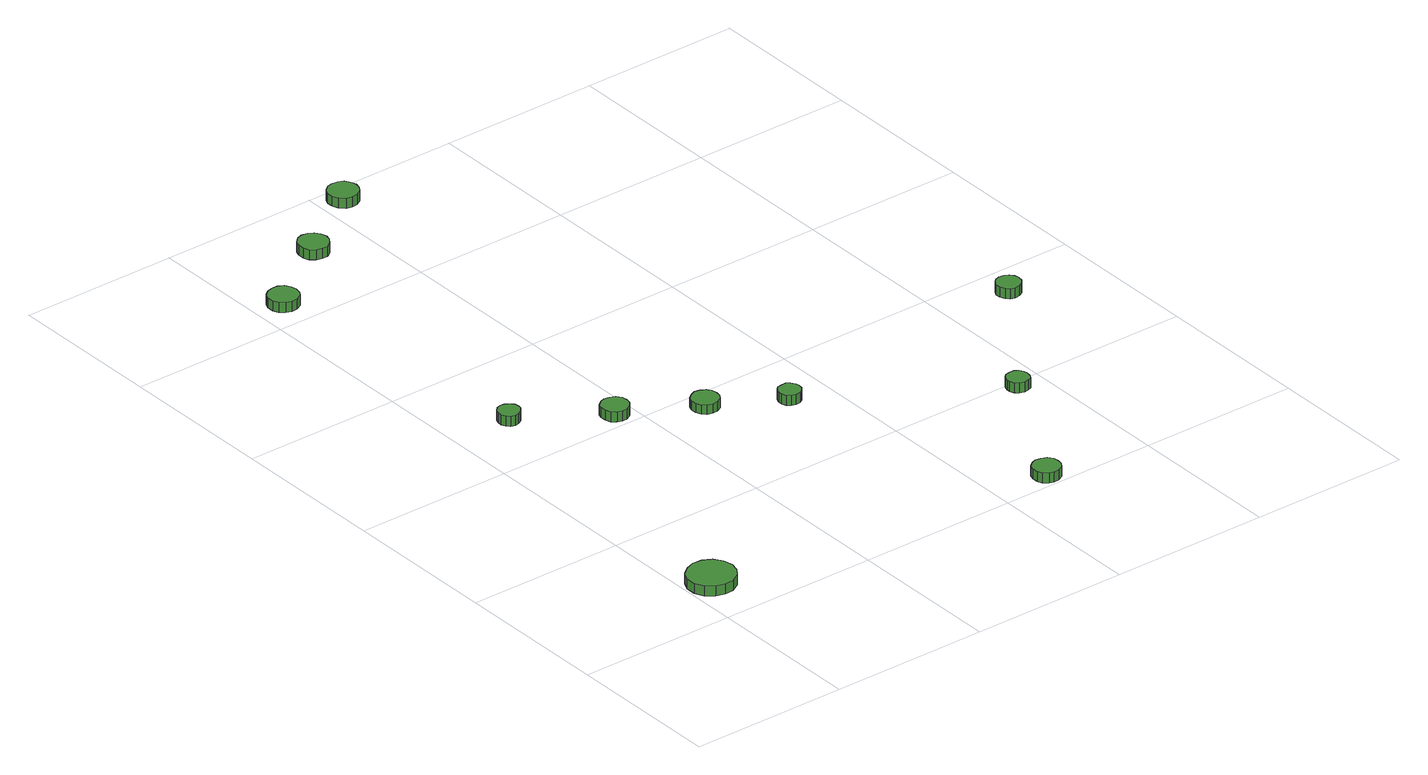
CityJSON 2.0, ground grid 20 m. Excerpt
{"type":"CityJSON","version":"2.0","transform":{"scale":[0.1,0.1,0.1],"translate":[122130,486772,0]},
"CityObjects":{
"tree1":{"type":"SolitaryVegetationObject","attributes":{"function":"something"},"geometry":[{"type":"MultiSurface","lod":"1","boundaries":[[[0,1,2,3,4,5,6,7,8,9,10,11,12,13,14]],[[15,16,17,18,19,20,21,22,23,24,25,26,27,28,29]],[[0,29,28,1]],[[1,28,27,2]],[[2,27,26,3]],[[3,26,25,4]],[[4,25,24,5]],[[5,24,23,6]],[[6,23,22,7]],[[7,22,21,8]],[[8,21,20,9]],[[9,20,19,10]],[[10,19,18,11]],[[11,18,17,12]],[[12,17,16,13]],[[13,16,15,14]],[[14,15,29,0]]]}]},
"tree2":{"type":"SolitaryVegetationObject","attributes":{"function":"something"},"geometry":[{"type":"MultiSurface","lod":"1","boundaries":[[[30,31,32,33,34,35,36,37,38,39,40,41,42,43,44]],[[45,46,47,48,49,50,51,52,53,54,55,56,57,58,59]],[[30,59,58,31]],[[31,58,57,32]],[[32,57,56,33]],[[33,56,55,34]],[[34,55,54,35]],[[35,54,53,36]],[[36,53,52,37]],[[37,52,51,38]],[[38,51,50,39]],[[39,50,49,40]],[[40,49,48,41]],[[41,48,47,42]],[[42,47,46,43]],[[43,46,45,44]],[[44,45,59,30]]]}]},
"tree3":{"type":"SolitaryVegetationObject","attributes":{"function":"something"},"geometry":[{"type":"MultiSurface","lod":"1","boundaries":[[[60,61,62,63,64,65,66,67,68,69,70,71,72,73,74]],[[75,76,77,78,79,80,81,82,83,84,85,86,87,88,89]],[[60,89,88,61]],[[61,88,87,62]],[[62,87,86,63]],[[63,86,85,64]],[[64,85,84,65]],[[65,84,83,66]],[[66,83,82,67]],[[67,82,81,68]],[[68,81,80,69]],[[69,80,79,70]],[[70,79,78,71]],[[71,78,77,72]],[[72,77,76,73]],[[73,76,75,74]],[[74,75,89,60]]]}]},
"tree4":{"type":"SolitaryVegetationObject","attributes":{"function":"something"},"geometry":[{"type":"MultiSurface","lod":"1","boundaries":[[[90,91,92,93,94,95,96,97,98,99,100,101,102,103,104]],[[105,106,107,108,109,110,111,112,113,114,115,116,117,118,119]],[[90,119,118,91]],[[91,118,117,92]],[[92,117,116,93]],[[93,116,115,94]],[[94,115,114,95]],[[95,114,113,96]],[[96,113,112,97]],[[97,112,111,98]],[[98,111,110,99]],[[99,110,109,100]],[[100,109,108,101]],[[101,108,107,102]],[[102,107,106,103]],[[103,106,105,104]],[[104,105,119,90]]]}]},
"tree5":{"type":"SolitaryVegetationObject","attributes":{"function":"something"},"geometry":[{"type":"MultiSurface","lod":"1","boundaries":[[[120,121,122,123,124,125,126,127,128,129,130,131,132,133,134]],[[135,136,137,138,139,140,141,142,143,144,145,146,147,148,149]],[[120,149,148,121]],[[121,148,147,122]],[[122,147,146,123]],[[123,146,145,124]],[[124,145,144,125]],[[125,144,143,126]],[[126,143,142,127]],[[127,142,141,128]],[[128,141,140,129]],[[129,140,139,130]],[[130,139,138,131]],[[131,138,137,132]],[[132,137,136,133]],[[133,136,135,134]],[[134,135,149,120]]]}]},
"tree6":{"type":"SolitaryVegetationObject","attributes":{"function":"something"},"geometry":[{"type":"MultiSurface","lod":"1","boundaries":[[[150,151,152,153,154,155,156,157,158,159,160,161,162,163,164]],[[165,166,167,168,169,170,171,172,173,174,175,176,177,178,179]],[[150,179,178,151]],[[151,178,177,152]],[[152,177,176,153]],[[153,176,175,154]],[[154,175,174,155]],[[155,174,173,156]],[[156,173,172,157]],[[157,172,171,158]],[[158,171,170,159]],[[159,170,169,160]],[[160,169,168,161]],[[161,168,167,162]],[[162,167,166,163]],[[163,166,165,164]],[[164,165,179,150]]]}]},
"tree7":{"type":"SolitaryVegetationObject","attributes":{"function":"something"},"geometry":[{"type":"MultiSurface","lod":"1","boundaries":[[[180,181,182,183,184,185,186,187,188,189,190,191,192,193,194]],[[195,196,197,198,199,200,201,202,203,204,205,206,207,208,209]],[[180,209,208,181]],[[181,208,207,182]],[[182,207,206,183]],[[183,206,205,184]],[[184,205,204,185]],[[185,204,203,186]],[[186,203,202,187]],[[187,202,201,188]],[[188,201,200,189]],[[189,200,199,190]],[[190,199,198,191]],[[191,198,197,192]],[[192,197,196,193]],[[193,196,195,194]],[[194,195,209,180]]]}]},
"tree8":{"type":"SolitaryVegetationObject","attributes":{"function":"something"},"geometry":[{"type":"MultiSurface","lod":"1","boundaries":[[[210,211,212,213,214,215,216,217,218,219,220,221,222,223,224]],[[225,226,227,228,229,230,231,232,233,234,235,236,237,238,239]],[[210,239,238,211]],[[211,238,237,212]],[[212,237,236,213]],[[213,236,235,214]],[[214,235,234,215]],[[215,234,233,216]],[[216,233,232,217]],[[217,232,231,218]],[[218,231,230,219]],[[219,230,229,220]],[[220,229,228,221]],[[221,228,227,222]],[[222,227,226,223]],[[223,226,225,224]],[[224,225,239,210]]]}]},
"tree9":{"type":"SolitaryVegetationObject","attributes":{"function":"something"},"geometry":[{"type":"MultiSurface","lod":"1","boundaries":[[[240,241,242,243,244,245,246,247,248,249,250,251,252,253,254]],[[255,256,257,258,259,260,261,262,263,264,265,266,267,268,269]],[[240,269,268,241]],[[241,268,267,242]],[[242,267,266,243]],[[243,266,265,244]],[[244,265,264,245]],[[245,264,263,246]],[[246,263,262,247]],[[247,262,261,248]],[[248,261,260,249]],[[249,260,259,250]],[[250,259,258,251]],[[251,258,257,252]],[[252,257,256,253]],[[253,256,255,254]],[[254,255,269,240]]]}]},
"tree10":{"type":"SolitaryVegetationObject","attributes":{"function":"something"},"geometry":[{"type":"MultiSurface","lod":"1","boundaries":[[[270,271,272,273,274,275,276,277,278,279,280,281,282,283,284]],[[285,286,287,288,289,290,291,292,293,294,295,296,297,298,299]],[[270,299,298,271]],[[271,298,297,272]],[[272,297,296,273]],[[273,296,295,274]],[[274,295,294,275]],[[275,294,293,276]],[[276,293,292,277]],[[277,292,291,278]],[[278,291,290,279]],[[279,290,289,280]],[[280,289,288,281]],[[281,288,287,282]],[[282,287,286,283]],[[283,286,285,284]],[[284,285,299,270]]]}]},
"tree11":{"type":"SolitaryVegetationObject","attributes":{"function":"something"},"geometry":[{"type":"MultiSurface","lod":"1","boundaries":[[[300,301,302,303,304,305,306,307,308,309,310,311,312,313,314]],[[315,316,317,318,319,320,321,322,323,324,325,326,327,328,329]],[[300,329,328,301]],[[301,328,327,302]],[[302,327,326,303]],[[303,326,325,304]],[[304,325,324,305]],[[305,324,323,306]],[[306,323,322,307]],[[307,322,321,308]],[[308,321,320,309]],[[309,320,319,310]],[[310,319,318,311]],[[311,318,317,312]],[[312,317,316,313]],[[313,316,315,314]],[[314,315,329,300]]]}]}
},
"vertices":[
[62,69,23],[59,81,23],[52,91,23],[41,97,23],[29,98,23],[18,94,23],[8,86,23],[3,75,23],[3,63,23],[8,51,23],[18,43,23],[29,40,23],[41,41,23],[52,47,23],[59,57,23],[59,57,10],[52,47,10],[41,41,10],[29,40,10],[18,43,10],[8,51,10],[3,63,10],[3,75,10],[8,86,10],[18,94,10],[29,98,10],[41,97,10],[52,91,10],[59,81,10],[62,69,10],
[85,480,28],[84,486,28],[80,490,28],[75,493,28],[70,494,28],[64,492,28],[60,488,28],[58,483,28],[58,477,28],[60,472,28],[64,468,28],[70,466,28],[75,467,28],[80,470,28],[84,475,28],[84,475,15],[80,470,15],[75,467,15],[70,466,15],[64,468,15],[60,472,15],[58,477,15],[58,483,15],[60,488,15],[64,492,15],[70,494,15],[75,493,15],[80,490,15],[84,486,15],[85,480,15],
[54,839,24],[52,846,24],[48,853,24],[41,857,24],[33,857,24],[26,855,24],[20,850,24],[17,843,24],[17,835,24],[20,828,24],[26,823,24],[33,820,24],[41,821,24],[48,825,24],[52,831,24],[52,831,11],[48,825,11],[41,821,11],[33,820,11],[26,823,11],[20,828,11],[17,835,11],[17,843,11],[20,850,11],[26,855,11],[33,857,11],[41,857,11],[48,853,11],[52,846,11],[54,839,11],
[189,417,27],[188,424,27],[184,430,27],[177,433,27],[170,434,27],[164,432,27],[158,427,27],[156,421,27],[156,414,27],[158,407,27],[164,403,27],[170,400,27],[177,401,27],[184,405,27],[188,410,27],[188,410,14],[184,405,14],[177,401,14],[170,400,14],[164,403,14],[158,407,14],[156,414,14],[156,421,14],[158,427,14],[164,432,14],[170,434,14],[177,433,14],[184,430,14],[188,424,14],[189,417,14],
[279,369,25],[278,376,25],[274,381,25],[268,385,25],[261,386,25],[254,383,25],[249,379,25],[246,372,25],[246,365,25],[249,359,25],[254,354,25],[261,352,25],[268,353,25],[274,356,25],[278,362,25],[278,362,13],[274,356,13],[268,353,13],[261,352,13],[254,354,13],[249,359,13],[246,365,13],[246,372,13],[249,379,13],[254,383,13],[261,386,13],[268,385,13],[274,381,13],[278,376,13],[279,369,13],
[153,909,23],[151,917,23],[146,923,23],[140,927,23],[132,928,23],[125,926,23],[119,920,23],[116,913,23],[116,905,23],[119,898,23],[125,893,23],[132,891,23],[140,891,23],[146,895,23],[151,902,23],[151,902,10],[146,895,10],[140,891,10],[132,891,10],[125,893,10],[119,898,10],[116,905,10],[116,913,10],[119,920,10],[125,926,10],[132,928,10],[140,927,10],[146,923,10],[151,917,10],[153,909,10],
[361,324,25],[360,329,25],[356,334,25],[352,337,25],[346,337,25],[340,336,25],[336,332,25],[334,327,25],[334,321,25],[336,316,25],[340,312,25],[346,310,25],[352,311,25],[356,313,25],[360,318,25],[360,318,12],[356,313,12],[352,311,12],[346,310,12],[340,312,12],[336,316,12],[334,321,12],[334,327,12],[336,332,12],[340,336,12],[346,337,12],[352,337,12],[356,334,12],[360,329,12],[361,324,12],
[486,17,24],[485,24,24],[481,30,24],[474,33,24],[467,34,24],[461,32,24],[455,27,24],[453,20,24],[453,13,24],[455,7,24],[461,2,24],[467,0,24],[474,1,24],[481,4,24],[485,10,24],[485,10,11],[481,4,11],[474,1,11],[467,0,11],[461,2,11],[455,7,11],[453,13,11],[453,20,11],[455,27,11],[461,32,11],[467,34,11],[474,33,11],[481,30,11],[485,24,11],[486,17,11],
[250,978,22],[248,985,22],[244,992,22],[237,995,22],[229,996,22],[222,994,22],[216,989,22],[213,982,22],[213,974,22],[216,967,22],[222,961,22],[229,959,22],[237,960,22],[244,964,22],[248,970,22],[248,970,9],[244,964,9],[237,960,9],[229,959,9],[222,961,9],[216,967,9],[213,974,9],[213,982,9],[216,989,9],[222,994,9],[229,996,9],[237,995,9],[244,992,9],[248,985,9],[250,978,9],
[578,188,24],[577,193,24],[574,198,24],[569,201,24],[563,201,24],[557,200,24],[553,196,24],[551,190,24],[551,185,24],[553,180,24],[557,176,24],[563,174,24],[569,175,24],[574,177,24],[577,182,24],[577,182,11],[574,177,11],[569,175,11],[563,174,11],[557,176,11],[553,180,11],[551,185,11],[551,190,11],[553,196,11],[557,200,11],[563,201,11],[569,201,11],[574,198,11],[577,193,11],[578,188,11],
[701,357,23],[700,363,23],[696,368,23],[691,371,23],[684,372,23],[678,370,23],[674,366,23],[671,360,23],[671,354,23],[674,348,23],[678,344,23],[684,342,23],[691,343,23],[696,346,23],[700,351,23],[700,351,10],[696,346,10],[691,343,10],[684,342,10],[678,344,10],[674,348,10],[671,354,10],[671,360,10],[674,366,10],[678,370,10],[684,372,10],[691,371,10],[696,368,10],[700,363,10],[701,357,10]
]}
